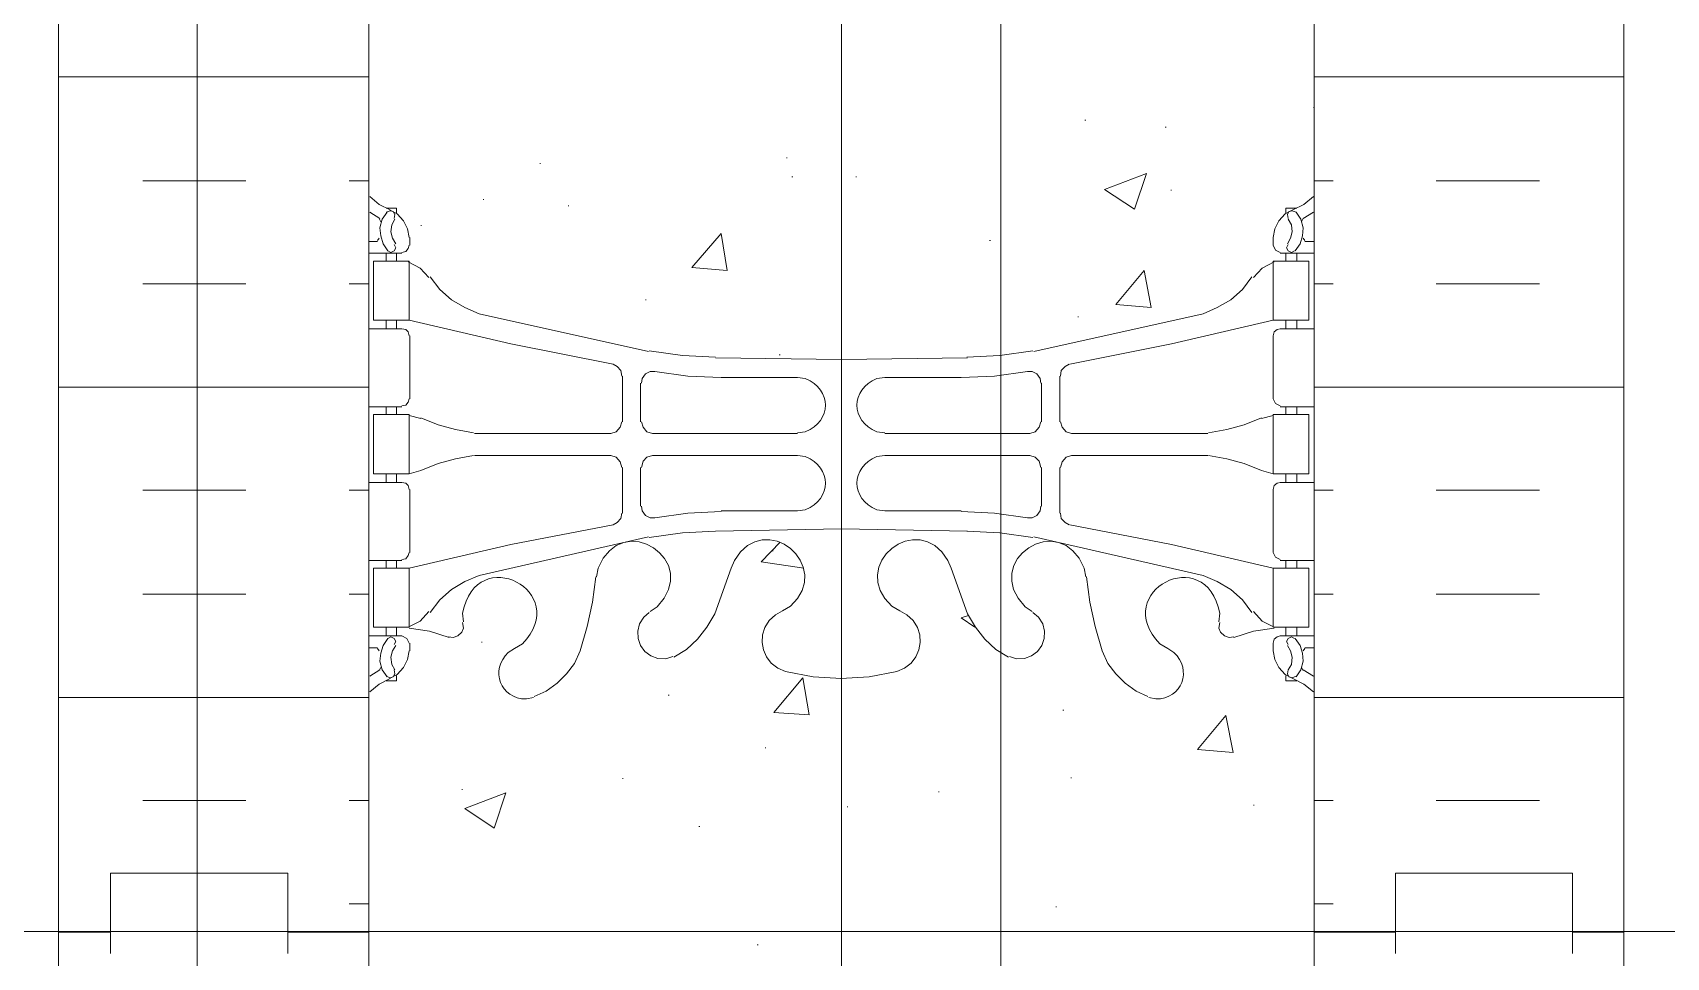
# Model space of a CAD drawing. Header units: millimetres. Extents: x 0 to 216, y 0 to 279.
# Drawn here: x 125.12 to 169.02, y 166.94 to 191.79 of the extents above; entities that cross this region are included whole.
import ezdxf

# ---------------------------------------------------------------- set-up
doc = ezdxf.new("R2010")
doc.units = ezdxf.units.MM
doc.layers.add('C00-00-00', color=7, linetype='Continuous')
doc.layers.add('C65-65-65', color=7, linetype='Continuous', true_color=0x656565)

msp = doc.modelspace()

# ---------------------------------------------------------------- linework, layer by layer
at = {"layer": 'C00-00-00', "lineweight": 0}
for points in [[(129.54, 0), (129.54, 279.4)], [(151.13, 0), (151.13, 279.4)], [(125.814667, 167.618833), (125.814667, 224.768833), (127.211667, 224.768833), (127.211667, 226.356333), (131.974167, 226.356333), (131.974167, 224.768833), (134.154333, 224.768833)], [(167.872833, 167.618833), (167.872833, 224.768833), (166.497, 224.768833), (166.497, 226.356333), (161.7345, 226.356333), (161.7345, 224.768833), (159.554333, 224.768833)], [(134.154333, 224.768833), (134.154333, 167.618833)], [(146.854333, 224.768833), (146.854333, 110.532333)], [(159.554333, 167.618833), (159.554333, 224.768833)], [(134.1755, 187.3885), (134.4295, 187.176833), (134.725833, 187.028667)], [(134.62, 187.071), (134.895167, 187.071), (134.895167, 186.944)], [(134.831667, 186.795833), (134.852833, 186.901667), (134.8105, 186.986333), (134.725833, 187.0075), (134.62, 186.965167)], [(135.233833, 186.287833), (135.1915, 186.520667), (135.085667, 186.732333), (134.916333, 186.922833), (134.704667, 187.028667)], [(158.982833, 187.028667), (158.771167, 186.922833), (158.601833, 186.732333), (158.496, 186.520667), (158.453667, 186.287833)], [(159.088667, 187.071), (158.792333, 187.071), (158.792333, 186.944)], [(159.0675, 186.965167), (158.961667, 187.0075), (158.877, 186.986333), (158.834667, 186.901667), (158.855833, 186.795833)], [(158.982833, 187.028667), (159.279167, 187.176833), (159.533167, 187.3885)], [(134.1755, 186.965167), (134.450667, 186.795833)], [(134.471833, 186.711167), (134.4295, 186.795833)], [(134.641167, 186.965167), (134.514167, 186.774667), (134.450667, 186.541833), (134.471833, 186.330167), (134.535333, 186.1185), (134.662333, 185.928)], [(134.852833, 186.774667), (134.768167, 186.6265), (134.747, 186.436), (134.789333, 186.266667), (134.874, 186.1185)], [(158.834667, 186.1185), (158.919333, 186.266667), (158.961667, 186.436), (158.9405, 186.6265), (158.855833, 186.774667)], [(159.046333, 185.928), (159.173333, 186.1185), (159.236833, 186.330167), (159.258, 186.541833), (159.1945, 186.774667), (159.0675, 186.965167)], [(159.258, 186.795833), (159.215667, 186.711167)], [(159.258, 186.795833), (159.533167, 186.965167)], [(134.154333, 186.182), (134.387167, 186.182)], [(134.387167, 186.203167), (134.4295, 186.266667)], [(135.255, 186.287833), (135.255, 186.076167)], [(158.453667, 186.287833), (158.453667, 186.076167)], [(159.258, 186.266667), (159.300333, 186.203167)], [(159.554333, 186.182), (159.300333, 186.182)], [(134.154333, 185.8645), (135.043333, 185.8645)], [(134.62, 185.8645), (134.62, 185.652833)], [(134.662333, 185.928), (134.747, 185.885667), (134.831667, 185.928), (134.874, 186.012667), (134.831667, 186.097333)], [(134.895167, 185.8645), (134.895167, 185.652833)], [(135.043333, 185.885667), (135.149167, 185.906833), (135.212667, 185.9915), (135.233833, 186.076167)], [(158.453667, 186.076167), (158.517167, 185.949167), (158.644167, 185.885667)], [(159.554333, 185.8645), (158.644167, 185.8645)], [(158.792333, 185.8645), (158.792333, 185.652833)], [(158.855833, 186.097333), (158.8135, 186.012667), (158.855833, 185.928), (158.9405, 185.885667), (159.025167, 185.928)], [(159.088667, 185.8645), (159.088667, 185.652833)], [(135.763, 185.208333), (135.530167, 185.462333), (135.212667, 185.631667)], [(158.474833, 185.631667), (158.157333, 185.462333), (157.9245, 185.208333)], [(135.805333, 185.2295), (136.059333, 184.890833), (136.376833, 184.615667), (136.736667, 184.404), (137.117667, 184.234667)], [(156.569833, 184.234667), (156.950833, 184.404), (157.310667, 184.615667), (157.628167, 184.890833), (157.882167, 185.2295)], [(134.62, 184.065333), (134.62, 183.8325)], [(134.895167, 184.065333), (134.895167, 183.8325)], [(135.233833, 184.065333), (137.964333, 183.430333), (140.716, 182.88)], [(137.117667, 184.234667), (141.6685, 183.218667)], [(156.569833, 184.234667), (152.019, 183.218667)], [(152.992667, 182.88), (155.723167, 183.430333), (158.453667, 184.065333)], [(158.792333, 184.065333), (158.792333, 183.8325)], [(159.088667, 184.065333), (159.088667, 183.8325)], [(134.154333, 183.8325), (135.043333, 183.8325)], [(135.233833, 183.642), (135.212667, 183.747833), (135.149167, 183.811333), (135.043333, 183.8325)], [(135.255, 183.642), (135.255, 181.948667)], [(158.644167, 183.8325), (158.5595, 183.811333), (158.474833, 183.747833), (158.453667, 183.642)], [(158.453667, 183.642), (158.453667, 181.948667)], [(159.554333, 183.8325), (158.644167, 183.8325)], [(141.689667, 183.239833), (142.578667, 183.112833), (143.467667, 183.0705)], [(143.467667, 183.049333), (146.854333, 183.007)], [(150.241, 183.049333), (146.854333, 183.007)], [(150.219833, 183.0705), (151.108833, 183.112833), (151.997833, 183.239833)], [(140.948833, 182.5625), (140.927667, 182.710667), (140.821833, 182.8165), (140.716, 182.88)], [(141.837833, 182.6895), (141.710833, 182.6895), (141.583833, 182.626), (141.499167, 182.499), (141.478, 182.372)], [(141.837833, 182.6895), (142.726833, 182.5625), (143.615833, 182.520167)], [(150.071667, 182.520167), (150.960667, 182.5625), (151.849667, 182.6895)], [(152.2095, 182.372), (152.188333, 182.499), (152.103667, 182.626), (151.976667, 182.6895), (151.849667, 182.6895)], [(152.9715, 182.88), (152.865667, 182.8165), (152.759833, 182.710667), (152.738667, 182.5625)], [(140.97, 182.5625), (140.97, 181.334833)], [(141.456833, 182.372), (141.456833, 181.334833)], [(143.615833, 182.520167), (145.669, 182.520167)], [(145.669, 181.0385), (145.880667, 181.059667), (146.007295, 181.123417), (146.117039, 181.197651), (146.209899, 181.28087), (146.285876, 181.371577), (146.344969, 181.468275), (146.387178, 181.569465), (146.412504, 181.67365), (146.420946, 181.779333), (146.412504, 181.885016), (146.387178, 181.989202), (146.344969, 182.090392), (146.285876, 182.187089), (146.209899, 182.277796), (146.117039, 182.361016), (146.007295, 182.435249), (145.880667, 182.499), (145.669, 182.520167)], [(148.0185, 182.520167), (147.806833, 182.499), (147.680205, 182.435249), (147.570461, 182.361016), (147.477601, 182.277796), (147.401624, 182.187089), (147.342531, 182.090392), (147.300322, 181.989202), (147.274996, 181.885016), (147.266554, 181.779333), (147.274996, 181.67365), (147.300322, 181.569465), (147.342531, 181.468275), (147.401624, 181.371577), (147.477601, 181.28087), (147.570461, 181.197651), (147.680205, 181.123417), (147.806833, 181.059667), (148.0185, 181.0385)], [(150.071667, 182.520167), (148.0185, 182.520167)], [(152.230667, 182.372), (152.230667, 181.334833)], [(152.7175, 182.5625), (152.7175, 181.334833)], [(134.154333, 181.737), (135.043333, 181.737)], [(134.62, 181.737), (134.62, 181.525333)], [(134.895167, 181.737), (134.895167, 181.525333)], [(135.043333, 181.758167), (135.149167, 181.779333), (135.212667, 181.864), (135.233833, 181.948667)], [(158.453667, 181.948667), (158.517167, 181.821667), (158.644167, 181.758167)], [(159.554333, 181.737), (158.644167, 181.737)], [(158.792333, 181.737), (158.792333, 181.525333)], [(159.088667, 181.737), (159.088667, 181.525333)], [(135.233833, 180.721), (135.233833, 181.525333), (134.281333, 181.525333), (134.281333, 180.721)], [(135.551333, 181.4195), (135.233833, 181.504167)], [(135.551333, 181.440667), (136.017, 181.250167), (136.482667, 181.123167), (136.9695, 181.0385)], [(140.6525, 181.017333), (140.800667, 181.059667), (140.9065, 181.186667), (140.948833, 181.334833)], [(141.478, 181.334833), (141.520333, 181.186667), (141.626167, 181.059667), (141.774333, 181.017333)], [(151.913167, 181.017333), (152.061333, 181.059667), (152.167167, 181.186667), (152.2095, 181.334833)], [(152.738667, 181.334833), (152.781, 181.186667), (152.886833, 181.059667), (153.035, 181.017333)], [(156.718, 181.0385), (157.204833, 181.123167), (157.6705, 181.250167), (158.136167, 181.440667)], [(158.453667, 181.504167), (158.136167, 181.4195)], [(158.453667, 180.721), (158.453667, 181.525333), (159.406167, 181.525333), (159.406167, 180.721)], [(136.990667, 181.017333), (140.6525, 181.017333)], [(141.774333, 181.017333), (145.669, 181.017333)], [(151.913167, 181.017333), (148.0185, 181.017333)], [(156.696833, 181.017333), (153.035, 181.017333)], [(135.233833, 180.721), (135.233833, 179.937833), (134.281333, 179.937833), (134.281333, 180.721)], [(136.9695, 180.424667), (136.482667, 180.34), (136.017, 180.213), (135.551333, 180.0225)], [(136.990667, 180.424667), (140.6525, 180.424667)], [(140.948833, 180.107167), (140.9065, 180.255333), (140.800667, 180.382333), (140.6525, 180.424667)], [(141.774333, 180.424667), (141.626167, 180.382333), (141.520333, 180.2765), (141.478, 180.107167)], [(141.774333, 180.424667), (145.669, 180.424667)], [(145.669, 178.943), (145.880667, 178.964167), (146.007295, 179.027917), (146.117039, 179.102151), (146.209899, 179.18537), (146.285876, 179.276077), (146.344969, 179.372775), (146.387178, 179.473965), (146.412504, 179.57815), (146.420946, 179.683833), (146.412504, 179.789516), (146.387178, 179.893702), (146.344969, 179.994892), (146.285876, 180.091589), (146.209899, 180.182296), (146.117039, 180.265516), (146.007295, 180.339749), (145.880667, 180.4035), (145.669, 180.424667)], [(148.0185, 180.424667), (147.806833, 180.4035), (147.680205, 180.339749), (147.570461, 180.265516), (147.477601, 180.182296), (147.401624, 180.091589), (147.342531, 179.994892), (147.300322, 179.893702), (147.274996, 179.789516), (147.266554, 179.683833), (147.274996, 179.57815), (147.300322, 179.473965), (147.342531, 179.372775), (147.401624, 179.276077), (147.477601, 179.18537), (147.570461, 179.102151), (147.680205, 179.027917), (147.806833, 178.964167), (148.0185, 178.943)], [(151.913167, 180.424667), (148.0185, 180.424667)], [(152.2095, 180.107167), (152.167167, 180.2765), (152.061333, 180.382333), (151.913167, 180.424667)], [(153.035, 180.424667), (152.886833, 180.382333), (152.781, 180.255333), (152.738667, 180.107167)], [(156.696833, 180.424667), (153.035, 180.424667)], [(158.136167, 180.0225), (157.6705, 180.213), (157.204833, 180.34), (156.718, 180.424667)], [(158.453667, 180.721), (158.453667, 179.937833), (159.406167, 179.937833), (159.406167, 180.721)], [(135.233833, 179.937833), (135.551333, 180.0225)], [(140.97, 178.8795), (140.97, 180.107167)], [(141.456833, 179.07), (141.456833, 180.107167)], [(152.230667, 179.07), (152.230667, 180.107167)], [(152.7175, 178.8795), (152.7175, 180.107167)], [(158.136167, 180.0225), (158.453667, 179.937833)], [(134.154333, 179.705), (135.043333, 179.705)], [(134.62, 179.705), (134.62, 179.937833)], [(134.895167, 179.705), (134.895167, 179.937833)], [(135.233833, 179.5145), (135.212667, 179.620333), (135.149167, 179.683833), (135.043333, 179.705)], [(158.644167, 179.705), (158.5595, 179.683833), (158.474833, 179.620333), (158.453667, 179.5145)], [(159.554333, 179.705), (158.644167, 179.705)], [(158.792333, 179.705), (158.792333, 179.937833)], [(159.088667, 179.705), (159.088667, 179.937833)], [(135.255, 177.821167), (135.255, 179.5145)], [(158.453667, 177.821167), (158.453667, 179.5145)], [(140.716, 178.562), (140.821833, 178.6255), (140.927667, 178.731333), (140.948833, 178.8795)], [(141.478, 179.07), (141.499167, 178.943), (141.583833, 178.816), (141.710833, 178.7525), (141.837833, 178.7525)], [(143.615833, 178.921833), (142.726833, 178.8795), (141.837833, 178.7525)], [(143.615833, 178.943), (145.669, 178.943)], [(150.071667, 178.943), (148.0185, 178.943)], [(151.849667, 178.7525), (150.960667, 178.8795), (150.071667, 178.921833)], [(151.849667, 178.7525), (151.976667, 178.7525), (152.103667, 178.816), (152.188333, 178.943), (152.2095, 179.07)], [(152.738667, 178.8795), (152.759833, 178.731333), (152.865667, 178.6255), (152.9715, 178.562)], [(140.716, 178.562), (137.964333, 178.032833), (135.233833, 177.397833)], [(137.117667, 177.207333), (141.6685, 178.2445)], [(143.467667, 178.392667), (142.578667, 178.350333), (141.689667, 178.223333)], [(143.467667, 178.392667), (146.854333, 178.456167)], [(150.241, 178.392667), (146.854333, 178.456167)], [(151.997833, 178.223333), (151.108833, 178.350333), (150.219833, 178.392667)], [(156.569833, 177.207333), (152.019, 178.2445)], [(158.453667, 177.397833), (155.723167, 178.032833), (152.992667, 178.562)], [(135.043333, 177.630667), (135.149167, 177.651833), (135.212667, 177.7365), (135.233833, 177.821167)], [(141.710833, 176.233667), (141.901333, 176.360667), (142.090911, 176.592817), (142.208428, 176.824802), (142.261074, 177.051876), (142.25604, 177.269295), (142.200517, 177.472313), (142.101693, 177.656184), (141.96676, 177.816164), (141.802908, 177.947505), (141.617327, 178.045464), (141.417208, 178.105294), (141.20974, 178.12225), (141.002114, 178.091587), (140.80152, 178.00856), (140.615148, 177.868422), (140.450189, 177.666428), (140.313833, 177.397833), (140.2715, 177.165)], [(145.266833, 176.254833), (145.4785, 176.381833), (145.668711, 176.587717), (145.79256, 176.800082), (145.856151, 177.013847), (145.865585, 177.223936), (145.826965, 177.425268), (145.746391, 177.612766), (145.629966, 177.78135), (145.483792, 177.925942), (145.313971, 178.041462), (145.126604, 178.122833), (144.927795, 178.164975), (144.723644, 178.16281), (144.520254, 178.111259), (144.323726, 178.005242), (144.140163, 177.839682), (143.975667, 177.6095), (143.891, 177.397833)], [(149.7965, 177.397833), (149.711833, 177.6095), (149.547337, 177.839682), (149.363774, 178.005242), (149.167246, 178.111259), (148.963856, 178.16281), (148.759705, 178.164975), (148.560896, 178.122833), (148.373529, 178.041462), (148.203708, 177.925942), (148.057534, 177.78135), (147.941109, 177.612766), (147.860535, 177.425268), (147.821915, 177.223936), (147.831349, 177.013847), (147.89494, 176.800082), (148.018789, 176.587717), (148.209, 176.381833), (148.420667, 176.254833)], [(153.416, 177.165), (153.373667, 177.397833), (153.237311, 177.666428), (153.072352, 177.868422), (152.88598, 178.00856), (152.685386, 178.091587), (152.47776, 178.12225), (152.270292, 178.105294), (152.070173, 178.045464), (151.884592, 177.947505), (151.72074, 177.816164), (151.585807, 177.656184), (151.486983, 177.472313), (151.43146, 177.269295), (151.426426, 177.051876), (151.479072, 176.824802), (151.596589, 176.592817), (151.786167, 176.360667), (151.976667, 176.233667)], [(158.453667, 177.821167), (158.517167, 177.694167), (158.644167, 177.630667)], [(134.154333, 177.6095), (135.043333, 177.6095)], [(134.62, 177.397833), (134.62, 177.6095)], [(134.895167, 177.397833), (134.895167, 177.6095)], [(143.891, 177.397833), (143.4465, 176.170167)], [(149.7965, 177.397833), (150.241, 176.170167)], [(159.554333, 177.6095), (158.644167, 177.6095)], [(158.792333, 177.397833), (158.792333, 177.6095)], [(159.088667, 177.397833), (159.088667, 177.6095)], [(137.117667, 177.207333), (136.736667, 177.038), (136.376833, 176.826333), (136.059333, 176.551167), (135.805333, 176.2125)], [(138.070167, 175.238833), (138.281833, 175.365833), (138.397006, 175.496959), (138.490203, 175.627209), (138.562555, 175.755992), (138.615192, 175.882715), (138.649244, 176.006788), (138.665841, 176.127617), (138.666113, 176.244611), (138.651192, 176.357177), (138.622206, 176.464725), (138.580285, 176.566661), (138.526561, 176.662393), (138.462163, 176.75133), (138.388222, 176.83288), (138.305867, 176.90645), (138.216229, 176.971449), (138.120437, 177.027284), (138.019623, 177.073364), (137.914916, 177.109097), (137.807447, 177.13389), (137.698344, 177.147151), (137.58874, 177.148289), (137.479763, 177.136711), (137.372545, 177.111826), (137.268215, 177.073041), (137.167903, 177.019764), (137.072739, 176.951404), (136.983854, 176.867368), (136.902379, 176.767065), (136.829442, 176.649901), (136.766174, 176.515286), (136.713706, 176.362628), (136.673167, 176.191333), (136.694333, 175.9585)], [(139.827, 175.175333), (140.0175, 175.8315), (140.165667, 176.487667), (140.250333, 177.165)], [(153.437167, 177.165), (153.521833, 176.487667), (153.67, 175.8315), (153.8605, 175.175333)], [(156.993167, 175.9585), (157.014333, 176.191333), (156.973794, 176.362628), (156.921326, 176.515286), (156.858058, 176.649901), (156.785121, 176.767065), (156.703646, 176.867368), (156.614761, 176.951404), (156.519597, 177.019764), (156.419285, 177.073041), (156.314955, 177.111826), (156.207737, 177.136711), (156.09876, 177.148289), (155.989156, 177.147151), (155.880053, 177.13389), (155.772584, 177.109097), (155.667877, 177.073364), (155.567063, 177.027284), (155.471271, 176.971449), (155.381633, 176.90645), (155.299278, 176.83288), (155.225337, 176.75133), (155.160939, 176.662393), (155.107215, 176.566661), (155.065294, 176.464725), (155.036308, 176.357177), (155.021387, 176.244611), (155.021659, 176.127617), (155.038256, 176.006788), (155.072308, 175.882715), (155.124945, 175.755992), (155.197297, 175.627209), (155.290494, 175.496959), (155.405667, 175.365833), (155.617333, 175.238833)], [(157.882167, 176.2125), (157.628167, 176.551167), (157.310667, 176.826333), (156.950833, 177.038), (156.569833, 177.207333)], [(135.212667, 175.810333), (135.530167, 175.979667), (135.763, 176.233667)], [(141.689667, 176.2125), (141.5415, 176.0855), (141.42518, 175.900806), (141.376582, 175.703194), (141.389044, 175.505473), (141.455907, 175.320457), (141.570511, 175.160957), (141.726196, 175.039784), (141.916301, 174.96975), (142.134167, 174.963667), (142.324667, 175.027167)], [(142.345833, 175.006), (142.6845, 175.217667), (142.980833, 175.492833), (143.234833, 175.810333), (143.4465, 176.170167)], [(145.266833, 176.254833), (145.076333, 176.149), (144.909943, 175.989355), (144.795743, 175.805885), (144.73254, 175.607607), (144.719146, 175.403536), (144.754368, 175.202691), (144.837018, 175.014086), (144.965903, 174.846739), (145.139833, 174.709667), (145.3515, 174.625), (146.092333, 174.476833), (146.854333, 174.4345)], [(148.336, 174.625), (148.547667, 174.709667), (148.721597, 174.846739), (148.850482, 175.014086), (148.933132, 175.202691), (148.968354, 175.403536), (148.95496, 175.607607), (148.891757, 175.805885), (148.777557, 175.989355), (148.611167, 176.149), (148.420667, 176.254833)], [(150.241, 176.170167), (150.452667, 175.810333), (150.706667, 175.492833), (151.003, 175.217667), (151.341667, 175.006)], [(151.362833, 175.027167), (151.553333, 174.963667), (151.771199, 174.96975), (151.961304, 175.039784), (152.116989, 175.160957), (152.231593, 175.320457), (152.298456, 175.505473), (152.310918, 175.703194), (152.26232, 175.900806), (152.146, 176.0855), (151.997833, 176.2125)], [(157.9245, 176.233667), (158.157333, 175.979667), (158.474833, 175.810333)], [(134.62, 175.5775), (134.62, 175.810333)], [(134.895167, 175.5775), (134.895167, 175.810333)], [(136.313333, 175.535167), (135.784167, 175.7045), (135.233833, 175.789167)], [(136.292167, 175.556333), (136.419167, 175.535167), (136.546167, 175.5775), (136.652, 175.683333), (136.694333, 175.789167), (136.673167, 175.937333)], [(157.014333, 175.937333), (156.993167, 175.789167), (157.0355, 175.683333), (157.141333, 175.5775), (157.268333, 175.535167), (157.395333, 175.556333)], [(158.474833, 175.789167), (157.9245, 175.7045), (157.395333, 175.535167)], [(158.792333, 175.5775), (158.792333, 175.810333)], [(159.088667, 175.5775), (159.088667, 175.810333)], [(134.154333, 175.5775), (135.043333, 175.5775)], [(134.154333, 175.26), (134.387167, 175.26)], [(134.4295, 175.175333), (134.387167, 175.238833)], [(134.662333, 175.514), (134.535333, 175.3235), (134.471833, 175.111833), (134.450667, 174.900167), (134.514167, 174.667333), (134.641167, 174.476833)], [(134.831667, 175.344667), (134.874, 175.429333), (134.831667, 175.514), (134.747, 175.556333), (134.662333, 175.514)], [(134.704667, 174.4345), (134.916333, 174.540333), (135.085667, 174.730833), (135.1915, 174.9425), (135.233833, 175.175333)], [(134.874, 175.3235), (134.789333, 175.175333), (134.747, 175.006), (134.768167, 174.8155), (134.852833, 174.667333)], [(135.233833, 175.387), (135.170333, 175.514), (135.043333, 175.5775)], [(135.255, 175.175333), (135.255, 175.387)], [(138.070167, 175.238833), (137.900833, 175.133), (137.816453, 175.042704), (137.749653, 174.946235), (137.699945, 174.845265), (137.666842, 174.741466), (137.649859, 174.636512), (137.648508, 174.532075), (137.662302, 174.429829), (137.690754, 174.331445), (137.733378, 174.238596), (137.789688, 174.152956), (137.859195, 174.076198), (137.941414, 174.009993), (138.035857, 173.956014), (138.142038, 173.915935), (138.25947, 173.891428), (138.387667, 173.884167), (138.578167, 173.9265)], [(138.599333, 173.947667), (138.916833, 174.095833), (139.213167, 174.3075), (139.467167, 174.5615), (139.678833, 174.836667), (139.827, 175.175333)], [(153.8605, 175.175333), (154.008667, 174.836667), (154.220333, 174.5615), (154.474333, 174.3075), (154.770667, 174.095833), (155.088167, 173.947667)], [(155.109333, 173.9265), (155.299833, 173.884167), (155.42803, 173.891428), (155.545462, 173.915935), (155.651643, 173.956014), (155.746086, 174.009993), (155.828305, 174.076198), (155.897812, 174.152956), (155.954122, 174.238596), (155.996746, 174.331445), (156.025198, 174.429829), (156.038992, 174.532075), (156.037641, 174.636512), (156.020658, 174.741466), (155.987555, 174.845265), (155.937847, 174.946235), (155.871047, 175.042704), (155.786667, 175.133), (155.617333, 175.238833)], [(158.644167, 175.5775), (158.5595, 175.556333), (158.474833, 175.492833), (158.453667, 175.387)], [(158.453667, 175.175333), (158.453667, 175.387)], [(158.453667, 175.175333), (158.496, 174.9425), (158.601833, 174.730833), (158.771167, 174.540333), (158.982833, 174.4345)], [(159.554333, 175.5775), (158.644167, 175.5775)], [(159.025167, 175.514), (158.9405, 175.556333), (158.855833, 175.514), (158.8135, 175.429333), (158.855833, 175.344667)], [(158.855833, 174.667333), (158.9405, 174.8155), (158.961667, 175.006), (158.919333, 175.175333), (158.834667, 175.3235)], [(159.0675, 174.476833), (159.1945, 174.667333), (159.258, 174.900167), (159.236833, 175.111833), (159.173333, 175.3235), (159.046333, 175.514)], [(159.300333, 175.238833), (159.258, 175.175333)], [(159.554333, 175.26), (159.300333, 175.26)], [(134.4295, 174.646167), (134.471833, 174.730833)], [(159.215667, 174.730833), (159.258, 174.646167)], [(134.450667, 174.667333), (134.1755, 174.498)], [(134.725833, 174.4345), (134.4295, 174.286333), (134.1755, 174.074667)], [(134.62, 174.498), (134.725833, 174.455667), (134.8105, 174.476833), (134.852833, 174.5615), (134.831667, 174.667333)], [(134.62, 174.371), (134.895167, 174.371), (134.895167, 174.519167)], [(146.833167, 174.4345), (147.595167, 174.476833), (148.336, 174.625)], [(159.088667, 174.371), (158.792333, 174.371), (158.792333, 174.519167)], [(158.855833, 174.667333), (158.834667, 174.5615), (158.877, 174.476833), (158.961667, 174.455667), (159.0675, 174.498)], [(159.533167, 174.074667), (159.279167, 174.286333), (158.982833, 174.4345)], [(159.533167, 174.498), (159.258, 174.667333)], [(134.154333, 167.618833), (131.974167, 167.618833), (131.974167, 169.206333), (127.211667, 169.206333), (127.211667, 167.618833), (125.814667, 167.618833)], [(125.814667, 110.447667), (125.814667, 167.618833), (127.211667, 167.618833), (127.211667, 169.206333), (131.974167, 169.206333), (131.974167, 167.618833), (134.154333, 167.618833)], [(159.554333, 167.618833), (161.7345, 167.618833), (161.7345, 169.206333), (166.497, 169.206333), (166.497, 167.618833), (167.872833, 167.618833)], [(167.872833, 110.447667), (167.872833, 167.618833), (166.497, 167.618833), (166.497, 169.206333), (161.7345, 169.206333), (161.7345, 167.618833), (159.554333, 167.618833)], [(215.9, 167.64), (0, 167.64)], [(127.211667, 167.618833), (127.211667, 167.047333)], [(131.974167, 167.047333), (131.974167, 167.618833)], [(134.154333, 167.618833), (134.154333, 110.447667)], [(159.554333, 110.447667), (159.554333, 167.618833)], [(161.7345, 167.047333), (161.7345, 167.618833)], [(166.497, 167.618833), (166.497, 167.047333)]]:
    msp.add_lwpolyline(points, dxfattribs=at)
for points in [[(134.281333, 184.065333), (135.233833, 184.065333), (135.233833, 185.652833), (134.281333, 185.652833)], [(159.406167, 184.065333), (158.453667, 184.065333), (158.453667, 185.652833), (159.406167, 185.652833)], [(134.281333, 177.397833), (135.233833, 177.397833), (135.233833, 175.810333), (134.281333, 175.810333)], [(159.406167, 177.397833), (158.453667, 177.397833), (158.453667, 175.810333), (159.406167, 175.810333)]]:
    msp.add_lwpolyline(points, close=True, dxfattribs=at)
at = {"layer": 'C65-65-65', "lineweight": 0}
for points in [[(125.814667, 190.605833), (134.154333, 190.605833)], [(167.872833, 190.605833), (159.554333, 190.605833)], [(159.533167, 189.780333), (159.554333, 189.780333)], [(153.394833, 189.441667), (153.416, 189.441667)], [(155.553833, 189.251167), (155.575, 189.251167)], [(145.372667, 188.425667), (145.393833, 188.425667)], [(138.7475, 188.2775), (138.768667, 188.2775)], [(145.520833, 187.917667), (145.542, 187.917667)], [(147.235333, 187.917667), (147.2565, 187.917667)], [(153.924, 187.579), (155.045833, 188.002333)], [(154.728333, 187.049833), (155.045833, 188.002333)], [(128.0795, 187.811833), (130.852333, 187.811833)], [(133.625167, 187.811833), (134.154333, 187.811833)], [(153.924, 187.579), (154.728333, 187.049833)], [(155.702, 187.557833), (155.723167, 187.557833)], [(160.062333, 187.811833), (159.554333, 187.811833)], [(165.608, 187.811833), (162.835167, 187.811833)], [(137.2235, 187.303833), (137.244667, 187.303833)], [(139.5095, 187.1345), (139.530667, 187.1345)], [(135.551333, 186.605333), (135.5725, 186.605333)], [(142.832667, 185.4835), (143.615833, 186.393667)], [(143.785167, 185.398833), (143.615833, 186.393667)], [(150.833667, 186.203167), (150.854833, 186.203167)], [(142.832667, 185.4835), (143.785167, 185.398833)], [(154.220333, 184.488667), (154.982333, 185.398833)], [(155.172833, 184.404), (154.982333, 185.398833)], [(128.0795, 185.039), (130.852333, 185.039)], [(133.625167, 185.039), (134.154333, 185.039)], [(160.062333, 185.039), (159.554333, 185.039)], [(165.608, 185.039), (162.835167, 185.039)], [(141.583833, 184.615667), (141.605, 184.615667)], [(154.220333, 184.488667), (155.172833, 184.404)], [(153.204333, 184.15), (153.2255, 184.15)], [(145.182167, 183.134), (145.203333, 183.134)], [(125.814667, 182.266167), (134.154333, 182.266167)], [(167.872833, 182.266167), (159.554333, 182.266167)], [(128.0795, 179.493333), (130.852333, 179.493333)], [(133.625167, 179.493333), (134.154333, 179.493333)], [(160.062333, 179.493333), (159.554333, 179.493333)], [(165.608, 179.493333), (162.835167, 179.493333)], [(144.695333, 177.567167), (145.203333, 178.096333)], [(144.991667, 177.8635), (145.012833, 177.8635)], [(144.695333, 177.567167), (145.838333, 177.397833)], [(128.0795, 176.699333), (130.852333, 176.699333)], [(133.625167, 176.699333), (134.154333, 176.699333)], [(160.062333, 176.699333), (159.554333, 176.699333)], [(165.608, 176.699333), (162.835167, 176.699333)], [(150.071667, 176.064333), (150.262167, 176.127833)], [(150.071667, 176.064333), (150.4315, 175.810333)], [(137.181167, 175.408167), (137.202333, 175.408167)], [(145.034, 173.524333), (145.817167, 174.455667)], [(145.9865, 173.460833), (145.817167, 174.455667)], [(125.814667, 173.9265), (134.154333, 173.9265)], [(142.197667, 173.99), (142.218833, 173.99)], [(167.872833, 173.9265), (159.554333, 173.9265)], [(145.034, 173.524333), (145.9865, 173.460833)], [(152.802167, 173.587833), (152.823333, 173.587833)], [(156.421667, 172.5295), (157.183667, 173.439667)], [(157.374167, 172.444833), (157.183667, 173.439667)], [(144.801167, 172.571833), (144.822333, 172.571833)], [(156.421667, 172.5295), (157.374167, 172.444833)], [(140.97, 171.746333), (140.991167, 171.746333)], [(153.013833, 171.7675), (153.035, 171.7675)], [(136.652, 171.45), (136.673167, 171.45)], [(136.736667, 170.942), (137.837333, 171.365333)], [(137.519833, 170.412833), (137.837333, 171.365333)], [(149.457833, 171.3865), (149.479, 171.3865)], [(128.0795, 171.153667), (130.852333, 171.153667)], [(133.625167, 171.153667), (134.154333, 171.153667)], [(136.736667, 170.942), (137.519833, 170.412833)], [(147.0025, 170.984333), (147.023667, 170.984333)], [(157.9245, 171.026667), (157.945667, 171.026667)], [(160.062333, 171.153667), (159.554333, 171.153667)], [(165.608, 171.153667), (162.835167, 171.153667)], [(143.023167, 170.455167), (143.044333, 170.455167)], [(133.625167, 168.380833), (134.154333, 168.380833)], [(152.611667, 168.296167), (152.632833, 168.296167)], [(160.062333, 168.380833), (159.554333, 168.380833)], [(144.5895, 167.280167), (144.610667, 167.280167)]]:
    msp.add_lwpolyline(points, dxfattribs=at)

doc.saveas('drawing.dxf')
